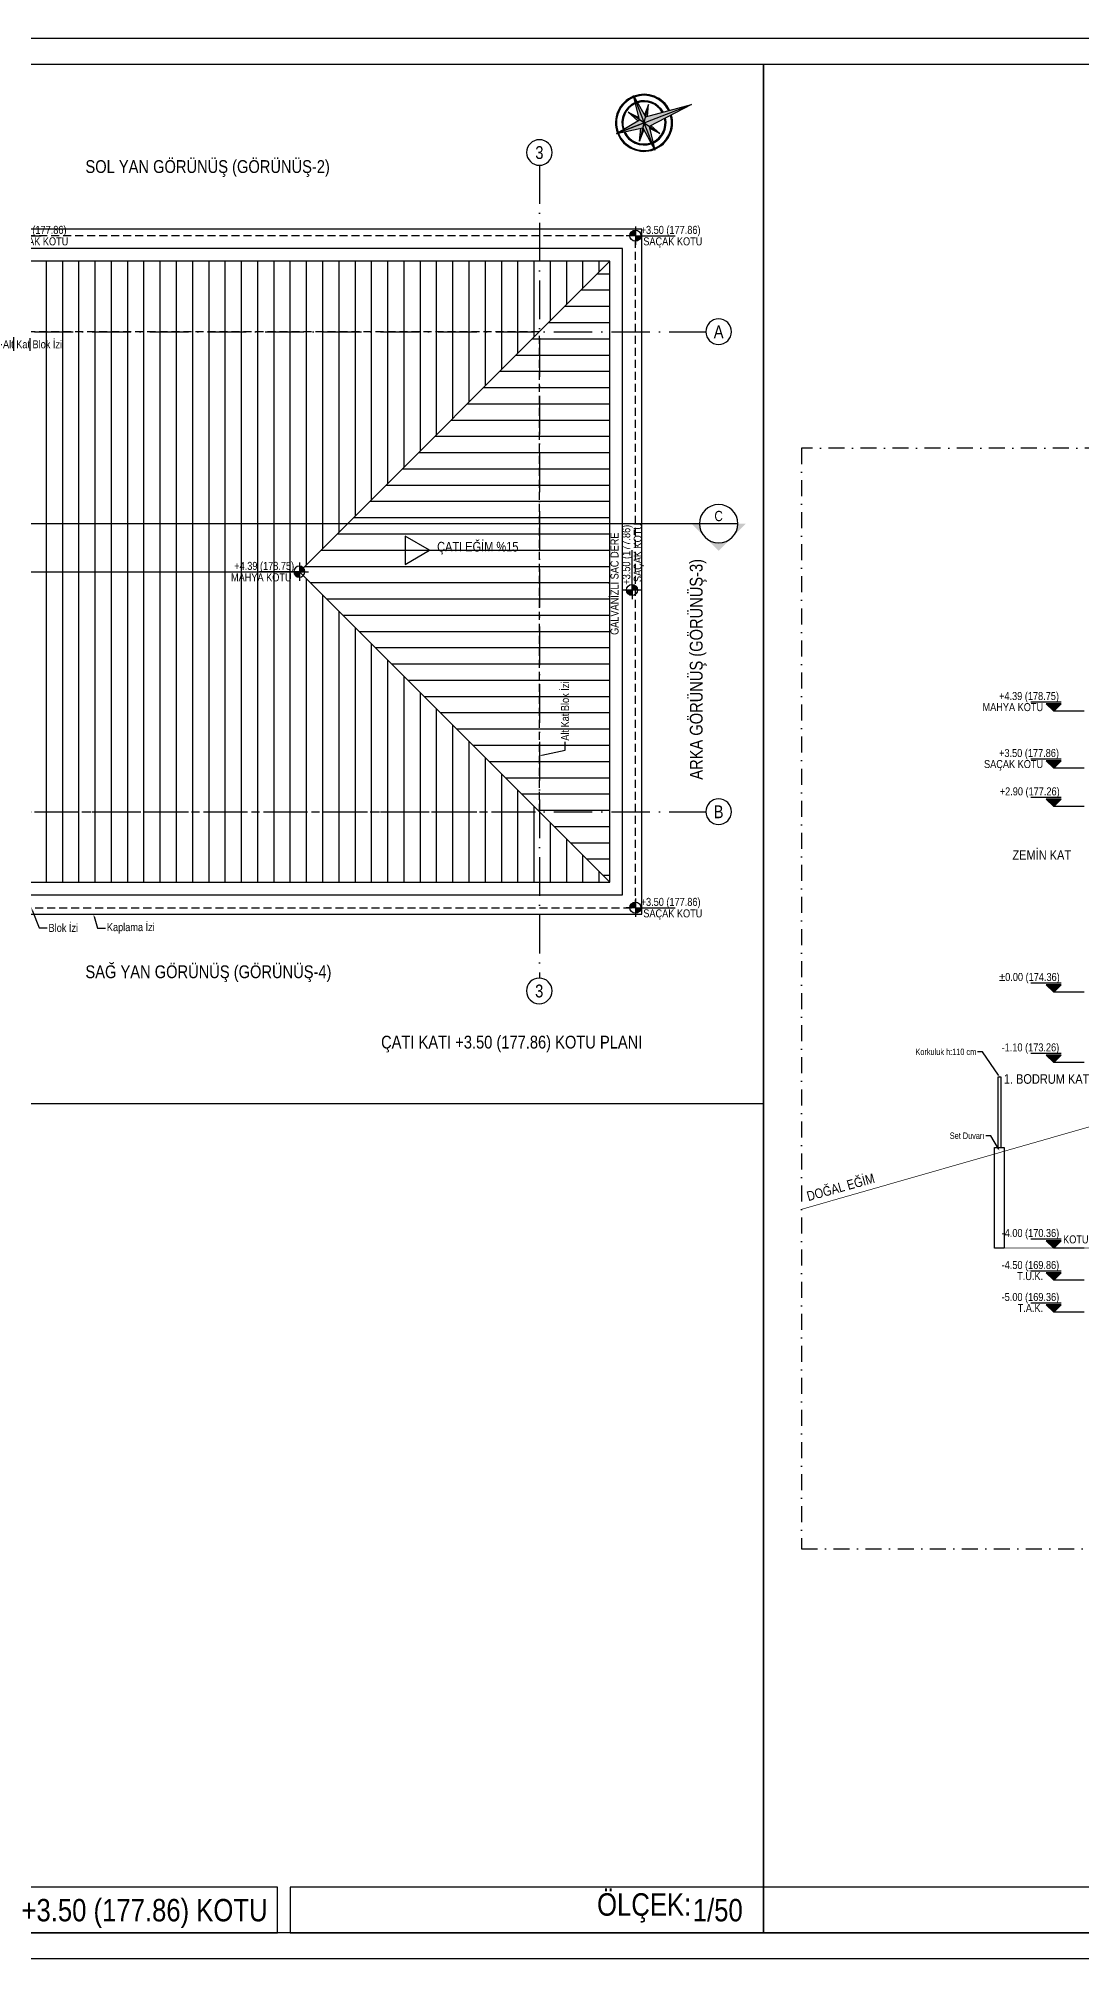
# Model space of a CAD drawing. Header units: millimetres. Extents: x 82776 to 137242, y 11666 to 27998.
# Drawn here: x 101058 to 102688, y 16109 to 19109 of the extents above; entities that cross this region are included whole.
import ezdxf
from ezdxf import colors
from ezdxf.entities.mleader import LeaderData, LeaderLine
from ezdxf.enums import TextEntityAlignment as Align
from ezdxf.math import Vec2, Vec3

# ---------------------------------------------------------------- set-up
doc = ezdxf.new("R2010")
doc.units = ezdxf.units.MM
for name, pattern in [('( Hidden )', [0.375, 0.25, -0.125]), ('ACAD_ISO10W100', [18, 12, -3, 0, -3]), ('DASHDOT', [1, 0.5, -0.25, 0, -0.25]), ('DASHED', [15, 10, -5])]:
    doc.linetypes.add(name, pattern=pattern)
for name, color, linetype in [('0_IFC_Elevation_1', 41, 'Continuous'), ('0_IFC_Elevation_2', 31, 'Continuous'), ('0_IFC_Elevation_3', 21, 'Continuous'), ('0_IFC_Elevation_4', 11, 'Continuous'), ('0_IFC_Elevation_5', 252, 'Continuous'), ('0_IFC_Grid', 14, 'ACAD_ISO10W100'), ('0_IFC_Grid_Text_100', 14, 'Continuous'), ('0_IFC_Hatch_Structure', 251, 'Continuous'), ('0_IFC_Legend_Text', 7, 'Continuous'), ('0_IFC_Legend_Viewport', 7, 'Continuous'), ('0_IFC_Notation_Level_200', 160, 'Continuous'), ('0_IFC_Notation_Level_50', 160, 'Continuous'), ('0_IFC_Notation_Section_50', 10, 'Continuous'), ('0_IFC_Room_Text(No)_50', 12, 'Continuous'), ('0_IFC_Text_Explanation_100', 231, 'Continuous'), ('0_IFC_Text_Explanation_50', 231, 'Continuous'), ('2_IFC_Handrail', 181, 'Continuous'), ('2_IFC_Wall', 130, 'Continuous'), ('7_IFC_Landscape', 45, 'Continuous')]:
    doc.layers.add(name, color=color, linetype=linetype)
doc.styles.add('IFC_TEXT', font='ARIALN.TTF')

# ---------------------------------------------------------------- blocks, each defined once
blk = doc.blocks.new('*U121')
for points in [[(-1162.8, 0), (-759.4, 0), (-759.4, 71.5), (-1162.8, 71.5)], [(-739.4, 0), (0, 0), (0, 71.5), (-739.4, 71.5)]]:
    blk.add_lwpolyline(points, close=True)
at = {"layer": '0_IFC_Legend_Viewport', "transparency": 33554687}
blk.add_lwpolyline([(-2500, 2920), (0, 2920), (0, 0), (-2500, 0)], close=True, dxfattribs=at)
at = {"style": 'IFC_TEXT'}
for tag, p in [('PAFTA', (-2077, 17.9)), ('KOT', (-1159.1, 18)), ('OLCEK', (-110.4, 17.9))]:
    blk.add_attdef(tag, p, '', height=35, dxfattribs=at)
at = {"layer": '0_IFC_Legend_Text', "transparency": 33554687, "insert": (-259.9, 61.9), "char_height": 35, "attachment_point": 1, "style": 'IFC_TEXT'}
blk.add_mtext_dynamic_manual_height_columns('ÖLÇEK:', width=490.238, gutter_width=61.4, heights=[0], dxfattribs=at)
blk = doc.blocks.new('C_CATI PLANI')
at = {"layer": '0_IFC_Hatch_Structure'}
h = blk.add_hatch(dxfattribs=at)
h.set_pattern_fill('LINE', color=256, scale=8, angle=-270)
h.set_pattern_definition([(90, (-101290.973, -22330.152), (-25.4, -5e-15), [])])
h.paths.add_polyline_path([(50, -50), (535, -535), (1585, -535), (2070, -50)])
h.paths.add_polyline_path([(50, -1020), (535, -535), (1585, -535), (2070, -1020)])
h = blk.add_hatch(dxfattribs=at)
h.set_pattern_fill('LINE', color=256, scale=8)
h.set_pattern_definition([(0, (-101290.973, -22330.152), (0, 25.4), [])])
h.paths.add_polyline_path([(2070, -50), (2070, -1020), (1585, -535)])
h.paths.add_polyline_path([(50, -50), (50, -1020), (535, -535)])
at = {"layer": '0_IFC_Elevation_1', "ltscale": 50}
for points in [[(2070, -1020), (1585, -535), (2070, -50)], [(535, -535), (1585, -535)]]:
    blk.add_lwpolyline(points, dxfattribs=at)
at = {"layer": '0_IFC_Elevation_2', "ltscale": 50}
blk.add_lwpolyline([(50, -50), (50, -1020), (2070, -1020), (2070, -50)], close=True, dxfattribs=at)
at = {"layer": '0_IFC_Elevation_3', "ltscale": 50}
for points in [[(0, 0), (0, -1070), (2120, -1070), (2120, 0)], [(30, -30), (30, -1040), (2090, -1040), (2090, -30)]]:
    blk.add_lwpolyline(points, close=True, dxfattribs=at)
at = {"layer": '0_IFC_Elevation_5', "linetype": '( Hidden )', "ltscale": 50}
for points in [[(10, -10), (10, -1060), (2110, -1060), (2110, -10)], [(160, -160), (160, -910), (1960, -910), (1960, -160)]]:
    blk.add_lwpolyline(points, close=True, dxfattribs=at)
blk = doc.blocks.new('0_IFC_AXIS_TEXT_100')
at = {"layer": '0_IFC_Grid_Text_100'}
blk.add_circle((0, 1000), 1000, dxfattribs=at)
at = {"layer": '0_IFC_Grid_Text_100', "style": 'IFC_TEXT'}
blk.add_attdef('AXIS_NO', text='', height=1000, dxfattribs=at).set_placement((0, 993), align=Align.MIDDLE_CENTER)
blk = doc.blocks.new('C_CATI_AKS')
at = {"layer": '0_IFC_Grid', "ltscale": 5}
for points in [[(1800, 260), (1800, -1010.00231)], [(-250, 0), (2060, 0)], [(-250, -750), (2060, -750)]]:
    blk.add_lwpolyline(points, dxfattribs=at)
ref = blk.add_blockref('0_IFC_AXIS_TEXT_100', (1800, 260), dxfattribs=dict(xscale=-0.02, yscale=0.02, zscale=0.02))
ref.add_attrib('AXIS_NO', '3', dxfattribs={"layer": '0_IFC_Grid_Text_100', "height": 20, "style": 'IFC_TEXT'}).set_placement((1800, 279.85432), align=Align.MIDDLE_CENTER)
ref = blk.add_blockref('0_IFC_AXIS_TEXT_100', (2080, -20), dxfattribs=dict(xscale=-0.02, yscale=0.02, zscale=0.02))
ref.add_attrib('AXIS_NO', 'A', dxfattribs={"layer": '0_IFC_Grid_Text_100', "height": 20, "style": 'IFC_TEXT'}).set_placement((2080, -0.14568), align=Align.MIDDLE_CENTER)
ref = blk.add_blockref('0_IFC_AXIS_TEXT_100', (2080, -770), dxfattribs=dict(xscale=-0.02, yscale=0.02, zscale=0.02))
ref.add_attrib('AXIS_NO', 'B', dxfattribs={"layer": '0_IFC_Grid_Text_100', "height": 20, "style": 'IFC_TEXT'}).set_placement((2080, -750.14568), align=Align.MIDDLE_CENTER)
ref = blk.add_blockref('0_IFC_AXIS_TEXT_100', (1799.69845, -1050), dxfattribs=dict(xscale=-0.02, yscale=0.02, zscale=0.02))
ref.add_attrib('AXIS_NO', '3', dxfattribs={"layer": '0_IFC_Grid_Text_100', "height": 20, "style": 'IFC_TEXT'}).set_placement((1799.69845, -1030.14568), align=Align.MIDDLE_CENTER)
blk = doc.blocks.new('*U1218')
at = {"layer": '0_IFC_Room_Text(No)_50'}
h = blk.add_hatch(color=256, dxfattribs=at)
h.paths.add_polyline_path([(0, -1061), (530, -530, -0.414214), (-530, -530)])
h.paths.add_polyline_path([(-530, -530, -0.198912), (-750, 0), (-1061, 0)])
h.paths.add_polyline_path([(530, -530), (1061, 0), (750, 0, -0.198912)])
at = {"layer": '0_IFC_Room_Text(No)_50', "linetype": 'Continuous'}
blk.add_line((-750, 0), (750, 0), dxfattribs=at)
blk.add_circle((0, 0), 750, dxfattribs=at)
at = {"layer": '0_IFC_Room_Text(No)_50', "style": 'IFC_TEXT'}
blk.add_attdef('NO', text='', height=400, dxfattribs=at).set_placement((0, 100), align=Align.CENTER)
for p in [(0, -100), (0, -374)]:
    blk.add_attdef('SHEET', text='', height=200, dxfattribs=at).set_placement(p, align=Align.TOP_CENTER)
blk = doc.blocks.new('C_CK_KESIT YERLERI')
at = {"layer": '0_IFC_Notation_Section_50', "linetype": 'DASHED', "ltscale": 3, "const_width": 2}
blk.add_lwpolyline([(-630, 0), (1670, 0)], dxfattribs=at)
ref = blk.add_blockref('*U1218', (1700, 0), dxfattribs=dict(xscale=-0.0400000000259542, yscale=0.0400000000259542, zscale=0.0400000000259542))
ref.add_attrib('NO', 'C', dxfattribs={"layer": '0_IFC_Room_Text(No)_50', "height": 16, "style": 'IFC_TEXT'}).set_placement((1700, 4), align=Align.CENTER)
at = {"layer": '0_IFC_Notation_Section_50', "transparency": 33554687, "char_height": 20, "attachment_point": 1, "style": 'IFC_TEXT'}
for s, insert in [('SOL YAN GÖRÜNÜŞ (GÖRÜNÜŞ-2)', (710.8, 568)), ('SAĞ YAN GÖRÜNÜŞ (GÖRÜNÜŞ-4)', (710.8, -690.1))]:
    blk.add_mtext_dynamic_manual_height_columns(s, width=439.524, gutter_width=12.5, heights=[0], dxfattribs=dict(at, insert=insert))
at = {"layer": '0_IFC_Notation_Section_50', "transparency": 33554687, "insert": (1655, -400, -2736.6), "char_height": 20, "attachment_point": 1, "rotation": 90, "style": 'IFC_TEXT'}
blk.add_mtext_dynamic_manual_height_columns('\\pxql;ARKA GÖRÜNÜŞ (GÖRÜNÜŞ-3)', width=515.997, gutter_width=12.5, heights=[0], dxfattribs=at)
blk = doc.blocks.new('0_IFC_NOTATION_LEVEL_200')
at = {"layer": '0_IFC_Notation_Level_200'}
h = blk.add_hatch(color=256, dxfattribs=at)
h.dxf.hatch_style = 1
h.paths.add_polyline_path([(0, 0), (0, 576, 0.4142136), (-576, 0)])
h.paths.add_polyline_path([(0, -576, 0.4142136), (576, 0), (0, 0)])
for p, q in [((0, 0), (-960, 0)), ((0, 960), (0, -960)), ((0, 0), (4154, 0))]:
    blk.add_line(p, q, dxfattribs=at)
blk.add_circle((0, 0), 576, dxfattribs=at)
at = {"layer": '0_IFC_Notation_Level_200', "style": 'IFC_TEXT'}
for tag, p in [('LEVEL_ABOVE', (549, 185)), ('LEVEL_BELOW', (549, -1005))]:
    blk.add_attdef(tag, p, '', height=800, dxfattribs=at)
blk = doc.blocks.new('C BLOK CATI KOTLARI')
ref = blk.add_blockref('0_IFC_NOTATION_LEVEL_200', (1109.5, 0), dxfattribs=dict(xscale=0.015, yscale=0.015, zscale=0.015))
ref.add_attrib('LEVEL_BELOW', 'SAÇAK KOTU', (1121.8, -15.1), dxfattribs={"layer": '0_IFC_Notation_Level_200', "height": 12.5, "rotation": 360, "style": 'IFC_TEXT'})
ref.add_attrib('LEVEL_ABOVE', '+3.50 (177.86)', (1117.7, 2.8), dxfattribs={"layer": '0_IFC_Notation_Level_200', "height": 12.5, "rotation": 360, "style": 'IFC_TEXT'})
ref = blk.add_blockref('0_IFC_NOTATION_LEVEL_200', (2100, 0), dxfattribs=dict(xscale=0.015, yscale=0.015, zscale=0.015))
ref.add_attrib('LEVEL_BELOW', 'SAÇAK KOTU', (2112.3, -15.1), dxfattribs={"layer": '0_IFC_Notation_Level_200', "height": 12.5, "rotation": 360, "style": 'IFC_TEXT'})
ref.add_attrib('LEVEL_ABOVE', '+3.50 (177.86)', (2108.2, 2.8), dxfattribs={"layer": '0_IFC_Notation_Level_200', "height": 12.5, "rotation": 360, "style": 'IFC_TEXT'})
ref = blk.add_blockref('0_IFC_NOTATION_LEVEL_200', (2094.7, -553.5), dxfattribs=dict(xscale=0.015, yscale=0.015, zscale=0.015, rotation=90))
ref.add_attrib('LEVEL_BELOW', 'SAÇAK KOTU', (2109.8, -541.2), dxfattribs={"layer": '0_IFC_Notation_Level_200', "height": 12.5, "rotation": 90, "style": 'IFC_TEXT'})
ref.add_attrib('LEVEL_ABOVE', '+3.50 (177.86)', (2091.9, -545.3), dxfattribs={"layer": '0_IFC_Notation_Level_200', "height": 12.5, "rotation": 90, "style": 'IFC_TEXT'})
ref = blk.add_blockref('0_IFC_NOTATION_LEVEL_200', (1575, -525), dxfattribs=dict(xscale=-0.015, yscale=0.015, zscale=0.015))
ref.add_attrib('LEVEL_BELOW', 'MAHYA KOTU', (1468.2, -540.1), dxfattribs={"layer": '0_IFC_Notation_Level_200', "height": 12.5, "rotation": 0, "style": 'IFC_TEXT'})
ref.add_attrib('LEVEL_ABOVE', '+4.39 (178.75)', (1473.3, -522.2), dxfattribs={"layer": '0_IFC_Notation_Level_200', "height": 12.5, "rotation": 0, "style": 'IFC_TEXT'})
ref = blk.add_blockref('0_IFC_NOTATION_LEVEL_200', (2100, -1050), dxfattribs=dict(xscale=0.015, yscale=0.015, zscale=0.015))
ref.add_attrib('LEVEL_BELOW', 'SAÇAK KOTU', (2112.3, -1065.1), dxfattribs={"layer": '0_IFC_Notation_Level_200', "height": 12.5, "rotation": 360, "style": 'IFC_TEXT'})
ref.add_attrib('LEVEL_ABOVE', '+3.50 (177.86)', (2108.2, -1047.2), dxfattribs={"layer": '0_IFC_Notation_Level_200', "height": 12.5, "rotation": 360, "style": 'IFC_TEXT'})
blk = doc.blocks.new('A$C13A74F9A')
at = {"layer": '0_IFC_Text_Explanation_50', "true_color": 0x636466}
h = blk.add_hatch(color=251, dxfattribs=at)
h.dxf.hatch_style = 1
h.paths.add_polyline_path([(0, 159.2), (-16.1, 11.3), (0, 0)])
h.paths.add_polyline_path([(48.7, 34.1), (15.5, 17.3), (16.1, 11.3)])
h.paths.add_polyline_path([(16.1, 11.3), (0, 0), (91.8, 0)])
h.paths.add_polyline_path([(21.4, -8.5), (13.5, -9.5), (48.7, -34.1)])
h.paths.add_polyline_path([(0, 0), (-13.5, -9.5), (0, -91.8)])
h.paths.add_polyline_path([(-13.5, -9.5), (-21.4, -8.5), (-48.7, -34.1)])
h.paths.add_polyline_path([(-16.1, 11.3), (-91.8, 0), (0, 0)])
h.paths.add_polyline_path([(-15.5, 17.3), (-48.7, 34.1), (-16.1, 11.3)])
at = {"layer": '0_IFC_Text_Explanation_50', "true_color": 0x939598}
h = blk.add_hatch(color=252, dxfattribs=at)
h.dxf.hatch_style = 1
h.paths.add_polyline_path([(0, 159.2), (0, 0), (16.1, 11.3)])
h.paths.add_polyline_path([(48.7, 34.1), (16.1, 11.3), (23.2, 10.2)])
h.paths.add_polyline_path([(91.8, 0), (0, 0), (13.5, -9.5)])
h.paths.add_polyline_path([(13.5, -9.5), (13.5, -9.5), (12.5, -15.8), (48.7, -34.1)])
h.paths.add_polyline_path([(13.5, -9.5), (0, 0), (0, -91.8)])
h.paths.add_polyline_path([(-12.5, -15.8), (-13.5, -9.5), (-48.7, -34.1)])
h.paths.add_polyline_path([(0, 0), (-91.8, 0), (-13.5, -9.5)])
h.paths.add_polyline_path([(-23.2, 10.2), (-48.7, 34.1), (-16.1, 11.3)])
at = {"layer": '0_IFC_Text_Explanation_50'}
for p, q in [((-16.1, 11.3), (0, 159.2)), ((0, 159.2), (16.1, 11.3)), ((-91.8, 0), (-16.1, 11.3)), ((16.1, 11.3), (91.8, 0)), ((0, -91.8), (-13.5, -9.5)), ((13.9, -9.7), (0, 0)), ((0, 0), (0, -91.8))]:
    blk.add_line(p, q, dxfattribs=at)
for points in [[(0, -91.8), (0, 159.2)], [(0, 0), (-48.7, 34.1)], [(-15.5, 17.3), (-48.7, 34.1), (-23.2, 10.2)], [(0, 0), (48.7, 34.1)], [(48.7, 34.1), (15.5, 17.3)], [(48.7, 34.1), (23.2, 10.2)], [(-91.8, 0), (0, 0)], [(0, 0), (-48.7, -34.1)], [(-48.7, -34.1), (-21.4, -8.5)], [(-48.7, -34.1), (-12.5, -15.8)], [(0, 0), (48.7, -34.1)], [(91.8, 0), (0, 0)], [(0, -91.8), (13.5, -9.5)], [(48.7, -34.1), (12.5, -15.8)], [(48.7, -34.1), (21.4, -8.5)]]:
    blk.add_lwpolyline(points, dxfattribs=at)
for points in [[(-91.8, 0), (0, 0), (-13.5, -9.5)], [(91.8, 0), (0, 0), (13.5, -9.5)]]:
    blk.add_lwpolyline(points, close=True, dxfattribs=at)
for radius, start, end in [(89.1, 94.94314, 179.7437), (86.2, 95.3202, 179.4499), (69, 98.26104, 177.16421), (66.1, 98.90525, 176.66503), (89.1, 0.2563, 85.05686), (86.2, 0.5501, 84.6798), (69, 2.83579, 81.73896), (66.1, 3.33497, 81.09475), (89.1, 180.21513, 269.71749), (86.2, 180.46169, 269.39359), (69, 182.37764, 266.87162), (66.1, 182.7955, 266.32028), (89.1, 270.28251, 359.78487), (86.2, 270.60641, 359.53831), (69, 273.12838, 357.62236), (66.1, 273.67972, 357.2045)]:
    blk.add_arc((0, 0), radius, start, end, dxfattribs=at)
blk = doc.blocks.new('C_C-C KST_DE')
at = {"layer": '0_IFC_Elevation_4', "linetype": 'DASHED', "const_width": 1}
blk.add_lwpolyline([(666, 895.1), (0, 670), (-1800, 333), (-2100, 247)], dxfattribs=at)
at = {"layer": '0_IFC_Elevation_4', "linetype": 'DASHED', "ltscale": 3, "insert": (-2395, 187.7), "char_height": 15, "attachment_point": 1, "rotation": 15.5907, "style": 'IFC_TEXT'}
blk.add_mtext_dynamic_manual_height_columns('\\pxt4;DOĞAL EĞİM', width=252.297, gutter_width=125, heights=[0], dxfattribs=at)
blk = doc.blocks.new('0_IFC_NOT_RUDELEVEL_50_N')
at = {"layer": '0_IFC_Notation_Level_50'}
h = blk.add_hatch(color=256, dxfattribs=at)
h.dxf.hatch_style = 1
h.paths.add_polyline_path([(-201.6, 201.6), (201.6, 201.6), (0, 0)])
for p, q in [((-834.4, 0), (0, 0)), ((-201.6, 246.4), (627.2, 246.4))]:
    blk.add_line(p, q, dxfattribs=at)
blk.add_lwpolyline([(-201.6, 201.6), (201.6, 201.6), (0, 0), (-201.6, 201.6)], dxfattribs=at)
at = {"layer": '0_IFC_Notation_Level_50', "style": 'IFC_TEXT'}
blk.add_attdef('LEVEL', (-201.6, 302.4), '', height=280, dxfattribs=at)
blk = doc.blocks.new('*U2556')
ref = blk.add_blockref('0_IFC_NOT_RUDELEVEL_50_N', (0, 939), dxfattribs=dict(xscale=-0.057142857142768, yscale=0.057142857142768, zscale=0.057142857142768))
ref.add_attrib('LEVEL', '+4.39 (178.75)', (-85.3, 956.3), dxfattribs={"layer": '0_IFC_Notation_Level_50', "height": 12.5, "style": 'IFC_TEXT'})
ref = blk.add_blockref('0_IFC_NOT_RUDELEVEL_50_N', (0, 850), dxfattribs=dict(xscale=-0.057142857142768, yscale=0.057142857142768, zscale=0.057142857142768))
ref.add_attrib('LEVEL', '+3.50 (177.86)', (-85.3, 867.3), dxfattribs={"layer": '0_IFC_Notation_Level_50', "height": 12.5, "style": 'IFC_TEXT'})
ref = blk.add_blockref('0_IFC_NOT_RUDELEVEL_50_N', (0, 790), dxfattribs=dict(xscale=-0.057142857142768, yscale=0.057142857142768, zscale=0.057142857142768))
ref.add_attrib('LEVEL', '+2.90 (177.26)', (-84.2, 807.3), dxfattribs={"layer": '0_IFC_Notation_Level_50', "height": 12.5, "style": 'IFC_TEXT'})
ref = blk.add_blockref('0_IFC_NOT_RUDELEVEL_50_N', (0, 500), dxfattribs=dict(xscale=-0.057142857142768, yscale=0.057142857142768, zscale=0.057142857142768))
ref.add_attrib('LEVEL', '%%P0.00 (174.36)', (-85.3, 517.3), dxfattribs={"layer": '0_IFC_Notation_Level_50', "height": 12.5, "style": 'IFC_TEXT'})
ref = blk.add_blockref('0_IFC_NOT_RUDELEVEL_50_N', (0, 390), dxfattribs=dict(xscale=-0.057142857142768, yscale=0.057142857142768, zscale=0.057142857142768))
ref.add_attrib('LEVEL', '-1.10 (173.26)', (-81.3, 407.3), dxfattribs={"layer": '0_IFC_Notation_Level_50', "height": 12.5, "style": 'IFC_TEXT'})
ref = blk.add_blockref('0_IFC_NOT_RUDELEVEL_50_N', (0, 100), dxfattribs=dict(xscale=-0.057142857142768, yscale=0.057142857142768, zscale=0.057142857142768))
ref.add_attrib('LEVEL', '-4.00 (170.36)', (-81.3, 117.3), dxfattribs={"layer": '0_IFC_Notation_Level_50', "height": 12.5, "style": 'IFC_TEXT'})
ref = blk.add_blockref('0_IFC_NOT_RUDELEVEL_50_N', (0, 50), dxfattribs=dict(xscale=-0.057142857142768, yscale=0.057142857142768, zscale=0.057142857142768))
ref.add_attrib('LEVEL', '-4.50 (169.86)', (-81.3, 67.3), dxfattribs={"layer": '0_IFC_Notation_Level_50', "height": 12.5, "style": 'IFC_TEXT'})
ref = blk.add_blockref('0_IFC_NOT_RUDELEVEL_50_N', (0, 0), dxfattribs=dict(xscale=-0.057142857142768, yscale=0.057142857142768, zscale=0.057142857142768))
ref.add_attrib('LEVEL', '-5.00 (169.36)', (-81.3, 17.3), dxfattribs={"layer": '0_IFC_Notation_Level_50', "height": 12.5, "style": 'IFC_TEXT'})
at = {"layer": '0_IFC_Notation_Level_50', "char_height": 12.5, "attachment_point": 3, "style": 'IFC_TEXT'}
for s, insert in [('MAHYA KOTU', (-16.5, 951.5)), ('SAÇAK KOTU', (-16.5, 862.5)), ('T.Ü.K.', (-16.5, 62.5)), ('T.A.K.', (-16.5, 12.5))]:
    blk.add_mtext_dynamic_manual_height_columns(s, width=128.311, gutter_width=12.5, heights=[0], dxfattribs=dict(at, insert=insert))
at = {"layer": '0_IFC_Text_Explanation_50', "char_height": 15, "attachment_point": 5, "style": 'IFC_TEXT'}
for s, insert in [('\\pxt4;ZEMİN KAT', (-18.6, 714.1)), ('\\pxi-3,l4,t4;1. BODRUM KAT', (-18.6, 364.1))]:
    blk.add_mtext_dynamic_manual_height_columns(s, width=215.825, gutter_width=125, heights=[0], dxfattribs=dict(at, insert=insert))
blk = doc.blocks.new('*U2571')
blk.add_lwpolyline([(-3742.9, 0), (-1182.8, 0), (-1182.8, 71.5), (-3742.9, 71.5)], close=True)
at = {"layer": '0_IFC_Legend_Viewport', "transparency": 33554687}
blk.add_lwpolyline([(-3742.9, 2920), (0, 2920), (0, 0), (-3742.9, 0)], close=True, dxfattribs=at)
at = {"style": 'IFC_TEXT'}
for tag, p in [('PAFTA', (-2698.5, 17.9)), ('KOT', (-1159.1, 18)), ('OLCEK', (-110.4, 17.9))]:
    blk.add_attdef(tag, p, '', height=35, dxfattribs=at)
blk = doc.blocks.new('C_CATI YAZI')
at = {"layer": '0_IFC_Text_Explanation_50', "elevation": -87363.2}
blk.add_lwpolyline([(1416.6, 651.1), (1416.6, 606.8), (1455, 629)], close=True, dxfattribs=at)
at = {"layer": '0_IFC_Text_Explanation_50', "insert": (1593.7, 642.2, -174726.4), "char_height": 15, "attachment_point": 3, "style": 'IFC_TEXT'}
blk.add_mtext_dynamic_manual_height_columns('ÇATI EĞİM %15', width=167.351, gutter_width=12.5, heights=[0], dxfattribs=at)
at = {"layer": '0_IFC_Text_Explanation_50', "insert": (1737.6, 656.8, -87363.2), "char_height": 12.5, "attachment_point": 3, "rotation": 90, "style": 'IFC_TEXT'}
blk.add_mtext_dynamic_manual_height_columns('GALVANİZLİ SAC DERE', width=167.351, gutter_width=12.5, heights=[0], dxfattribs=at)
at = {"layer": '0_IFC_Text_Explanation_50'}
ml = blk.add_multileader_mtext('Standard', dxfattribs=at)
ml.set_content('Alt Kat Blok İzi', color=256, style='IFC_TEXT')
ml.set_leader_properties()
ml.build(insert=Vec2(0, 0))
ml.multileader.update_dxf_attribs({"text_right_attachment_type": 2, "dogleg_length": 0.36})
ctx = ml.context
ctx.base_point, ctx.char_height, ctx.plane_origin = Vec3(786.5, 950.7, -87363.2), 12.5, Vec3(814.4, 932.5, -87363.2)
ctx.right_attachment = 2
notes = []
notes.append((ctx, [(0, (1, 1, 0), (774, 950.7, -87363.2), (1, 0), 12.6, [(0, [(765.1, 970.6, -87363.2)], 0, [])])]))
ctx.mtext.insert, ctx.mtext.rotation, ctx.mtext.flow_direction = Vec3(788.5, 957.1, -87363.2), 6.283185, 5
ml = blk.add_multileader_mtext('Standard', dxfattribs=at)
ml.set_content('Alt Kat Blok İzi', color=256, style='IFC_TEXT')
ml.set_leader_properties()
ml.build(insert=Vec2(0, 0))
ml.multileader.update_dxf_attribs({"text_right_attachment_type": 2, "dogleg_length": 0.36})
ctx = ml.context
ctx.base_point, ctx.char_height, ctx.plane_origin, ctx.plane_x_axis, ctx.plane_y_axis = Vec3(1666.6, 329.6, -87363.2), 12.5, Vec3(1629.3, 357.4, -87363.2), Vec3(0, 1), Vec3(-1, 0)
ctx.right_attachment = 2
notes.append((ctx, [(0, (1, 1, 0), (1666.6, 317, -87363.2), (0, 1), 12.6, [(0, [(1626.6, 308.1, -87363.2)], 0, [])])]))
ctx.mtext.insert, ctx.mtext.text_direction, ctx.mtext.rotation, ctx.mtext.flow_direction = Vec3(1660.3, 331.6, -87363.2), Vec3(0, 1), 1.570796, 5
ml = blk.add_multileader_mtext('Standard', dxfattribs=at)
ml.set_content('Blok İzi', color=256, style='IFC_TEXT')
ml.set_leader_properties()
ml.build(insert=Vec2(0, 0))
ml.multileader.update_dxf_attribs({"text_right_attachment_type": 2, "dogleg_length": 0.36})
ctx = ml.context
ctx.base_point, ctx.char_height, ctx.plane_origin = Vec3(857.7, 38.9, -87363.2), 12.5, Vec3(882.1, 70.6, -87363.2)
ctx.right_attachment = 2
notes.append((ctx, [(0, (1, 1, 0), (845.1, 38.9, -87363.2), (1, 0), 12.6, [(0, [(832.8, 70.6, -87363.2)], 0, [])])]))
ctx.mtext.insert, ctx.mtext.rotation, ctx.mtext.flow_direction = Vec3(859.7, 45.3, -87363.2), 6.283185, 5
ml = blk.add_multileader_mtext('Standard', dxfattribs=at)
ml.set_content('Kaplama İzi', color=256, style='IFC_TEXT')
ml.set_leader_properties()
ml.build(insert=Vec2(0, 0))
ml.multileader.update_dxf_attribs({"text_right_attachment_type": 2, "dogleg_length": 0.36})
ctx = ml.context
ctx.base_point, ctx.char_height, ctx.plane_origin = Vec3(948.8, 38.5, -87363.2), 12.5, Vec3(979, 60.6, -87363.2)
ctx.right_attachment = 2
notes.append((ctx, [(0, (1, 1, 0), (936.3, 38.5, -87363.2), (1, 0), 12.6, [(0, [(929.7, 60.6, -87363.2)], 0, [])])]))
ctx.mtext.insert, ctx.mtext.rotation, ctx.mtext.flow_direction = Vec3(950.8, 46.5, -87363.2), 6.283185, 5
for ctx, leaders in notes:
    for number, flags, end, landing, length, lines in leaders:
        leader = LeaderData()
        leader.index, (leader.has_last_leader_line, leader.has_dogleg_vector, leader.attachment_direction) = number, flags
        leader.last_leader_point, leader.dogleg_vector, leader.dogleg_length = Vec3(end), Vec3(landing), length
        for number, points, colour, breaks in lines:
            line = LeaderLine()
            line.index, line.vertices, line.color, line.breaks = number, Vec3.list(points), colors.encode_raw_color(colour), breaks
            leader.lines.append(line)
        ctx.leaders.append(leader)
blk = doc.blocks.new('C_1-1 KST')
at = {"layer": '0_IFC_Notation_Section_50', "linetype": 'DASHDOT', "ltscale": 50}
blk.add_lwpolyline([(992.4, 0), (992.4, 1720), (-2631.8, 1720), (-2631.8, 0)], close=True, dxfattribs=at)
at = {"layer": '2_IFC_Handrail'}
blk.add_lwpolyline([(-2320, 627), (-2320, 737), (-2325, 737), (-2325, 627)], close=True, dxfattribs=at)
at = {"layer": '2_IFC_Wall'}
blk.add_lwpolyline([(-2330, 470), (-2330, 627), (-2315, 627), (-2315, 470)], close=True, dxfattribs=at)
at = {"layer": '7_IFC_Landscape', "const_width": 1}
blk.add_lwpolyline([(-2030, 470), (-2330, 470), (-2330, 617), (-2631.8, 530.5)], dxfattribs=at)
for name, p in [('C_C-C KST_DE', (-230, 370)), ('*U2556', (-2237.8, 370))]:
    blk.add_blockref(name, p)
at = {"layer": '0_IFC_Notation_Level_50', "insert": (-2099, 489.8), "char_height": 12.5, "attachment_point": 3, "style": 'IFC_TEXT'}
blk.add_mtext_dynamic_manual_height_columns('KOTUNA TESVİYE', width=128.311, gutter_width=12.5, heights=[0], dxfattribs=at)
at = {"layer": '0_IFC_Text_Explanation_50'}
ml = blk.add_multileader_mtext('Standard', dxfattribs=at)
ml.set_content('Korkuluk h:110 cm', color=256, style='IFC_TEXT')
ml.set_leader_properties()
ml.build(insert=Vec2(0, 0))
ctx = ml.context
ctx.base_point, ctx.char_height, ctx.plane_origin = Vec3(-2454.1, 776.6), 10, Vec3(-2321.8, 692)
ctx.text_align_type = 2
notes = []
notes.append((ctx, [(0, (1, 1, 0), (-2348.8, 776.6), (-1, 0), 8, [(0, [(-2321.8, 737)], 0, [])])]))
ctx.mtext.insert, ctx.mtext.alignment, ctx.mtext.flow_direction = Vec3(-2358.8, 781.6), 3, 5
ml = blk.add_multileader_mtext('Standard', dxfattribs=at)
ml.set_content('Set Duvarı', color=256, style='IFC_TEXT')
ml.set_leader_properties()
ml.build(insert=Vec2(0, 0))
ctx = ml.context
ctx.base_point, ctx.char_height, ctx.plane_origin = Vec3(-2400.5, 645.6), 10, Vec3(-2314.7, 576.2)
ctx.text_align_type = 2
notes.append((ctx, [(1, (1, 1, 0), (-2336, 645.6), (-1, 0), 8, [(0, [(-2322.2, 621.7)], 0, [])])]))
ctx.mtext.insert, ctx.mtext.alignment, ctx.mtext.flow_direction = Vec3(-2346, 650.6), 3, 5
for ctx, leaders in notes:
    for number, flags, end, landing, length, lines in leaders:
        leader = LeaderData()
        leader.index, (leader.has_last_leader_line, leader.has_dogleg_vector, leader.attachment_direction) = number, flags
        leader.last_leader_point, leader.dogleg_vector, leader.dogleg_length = Vec3(end), Vec3(landing), length
        for number, points, colour, breaks in lines:
            line = LeaderLine()
            line.index, line.vertices, line.color, line.breaks = number, Vec3.list(points), colors.encode_raw_color(colour), breaks
            leader.lines.append(line)
        ctx.leaders.append(leader)

msp = doc.modelspace()

# ---------------------------------------------------------------- linework, layer by layer
msp.add_lwpolyline([(82776.4, 19109.3), (82776.4, 16109.3), (125837.1, 16109.1), (125837.1, 19109.1)], close=True)
msp.add_lwpolyline([(94438.9, 17445.2), (102191, 17445.2)])

# ---------------------------------------------------------------- block references
ref = msp.add_blockref('*U121', (102191, 16149.3))
ref.add_attrib('KOT', '+3.50 (177.86) KOTU', (101031.9, 16167.3), dxfattribs={"height": 35, "style": 'IFC_TEXT'})
ref.add_attrib('OLCEK', '1/50', (102080.6, 16167.3), dxfattribs={"height": 35, "style": 'IFC_TEXT'})
at = {"lineweight": 0, "ltscale": 100, "xscale": 0.4999999999999993, "yscale": 0.4999999999999993, "zscale": 0.4999999999999993, "rotation": 291.2895831518613}
msp.add_blockref('A$C13A74F9A', (102004.4, 18977.4), dxfattribs=at)
msp.add_blockref('C_CATI PLANI', (99881, 18811.1))

# ---------------------------------------------------------------- texts
at = {"layer": '0_IFC_Text_Explanation_100', "transparency": 33554687, "insert": (101419.3, 17551.1), "char_height": 20, "attachment_point": 1, "style": 'IFC_TEXT'}
msp.add_mtext_dynamic_manual_height_columns('\\pxqr;ÇATI KATI +3.50 (177.86) KOTU PLANI', width=582.467, gutter_width=12.5, heights=[0], dxfattribs=at)

# ---------------------------------------------------------------- next in the draw order: block references
for name, p in [('C_CATI YAZI', (100214.5, 17680.5, 87363.2)), ('C_1-1 KST', (104882.2, 16749.3))]:
    msp.add_blockref(name, p)

# ---------------------------------------------------------------- next in the draw order: block references
for name, p in [('*U2571', (105933.9, 16149.3)), ('C_CK_KESIT YERLERI', (100421, 18351.1)), ('C_CATI_AKS', (100041, 18651.1)), ('C BLOK CATI KOTLARI', (99891, 18801.1))]:
    msp.add_blockref(name, p)

doc.saveas('drawing.dxf')
